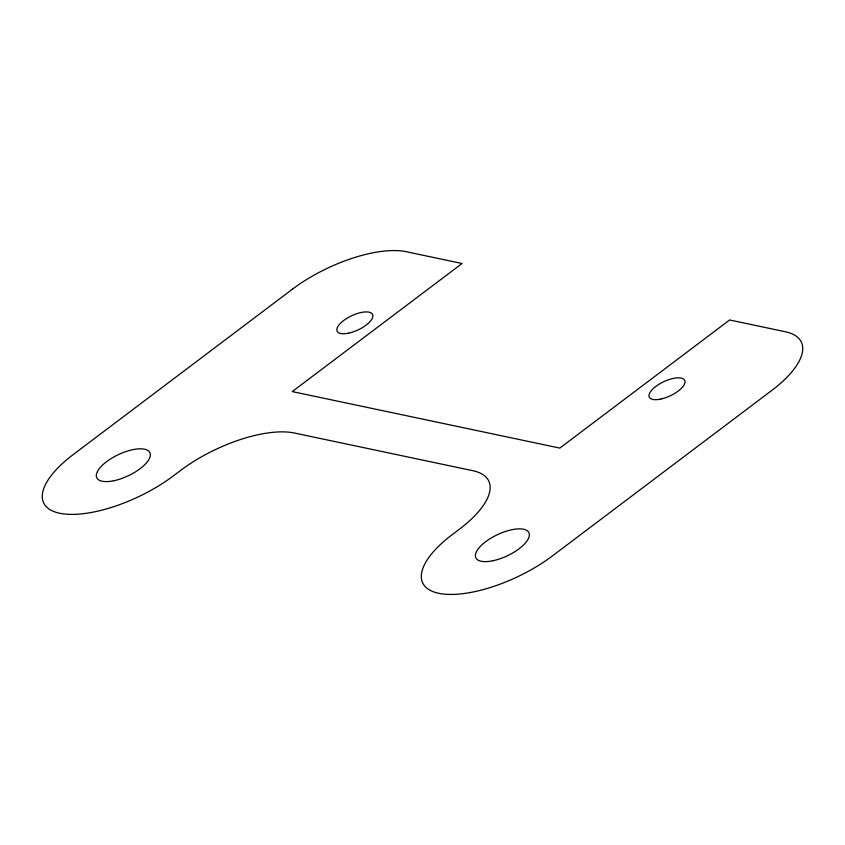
<?xml version="1.0" encoding="UTF-8"?>
<svg xmlns="http://www.w3.org/2000/svg" width="845" height="845" viewBox="0 0 845 845"><rect width="100%" height="100%" fill="white"/><g stroke="black" fill="none" stroke-linecap="round" stroke-linejoin="round"><path stroke-width="1.27" d="M292.476 289.159L73.145 454.621A88.123 35.004 -25.3 0 0 59.636 513.242A88.123 35.004 -25.3 0 0 173.478 475.798L180.555 470.464A88.123 35.004 -25.3 0 1 294.398 433.02L472.777 470.686A88.123 35.004 -25.3 0 1 459.257 529.319L452.191 534.653A88.123 35.004 -25.3 0 0 438.682 593.285A88.123 35.004 -25.3 0 0 552.524 555.841L771.855 390.379A88.123 35.004 -25.3 0 0 785.364 331.758L729.626 319.98L559.812 448.082L292.254 391.584L462.067 263.492L406.318 251.715A88.123 35.004 -25.3 0 0 292.476 289.159M113.895 480.72A29.374 11.672 -25.3 0 0 149.956 452.846A29.374 11.672 -25.3 0 0 106.09 462.057A29.374 11.672 -25.3 0 0 113.895 480.72M492.931 560.753A29.374 11.672 -25.3 0 0 529.002 532.889A29.374 11.672 -25.3 0 0 485.136 542.099A29.374 11.672 -25.3 0 0 492.931 560.753M660.737 399.083A19.583 7.774 -25.3 0 0 684.777 380.503A19.583 7.774 -25.3 0 0 655.53 386.64A19.583 7.774 -25.3 0 0 660.737 399.083M348.584 333.173A19.583 7.774 -25.3 0 0 372.624 314.583A19.583 7.774 -25.3 0 0 343.387 320.73A19.583 7.774 -25.3 0 0 348.584 333.173"/></g></svg>
